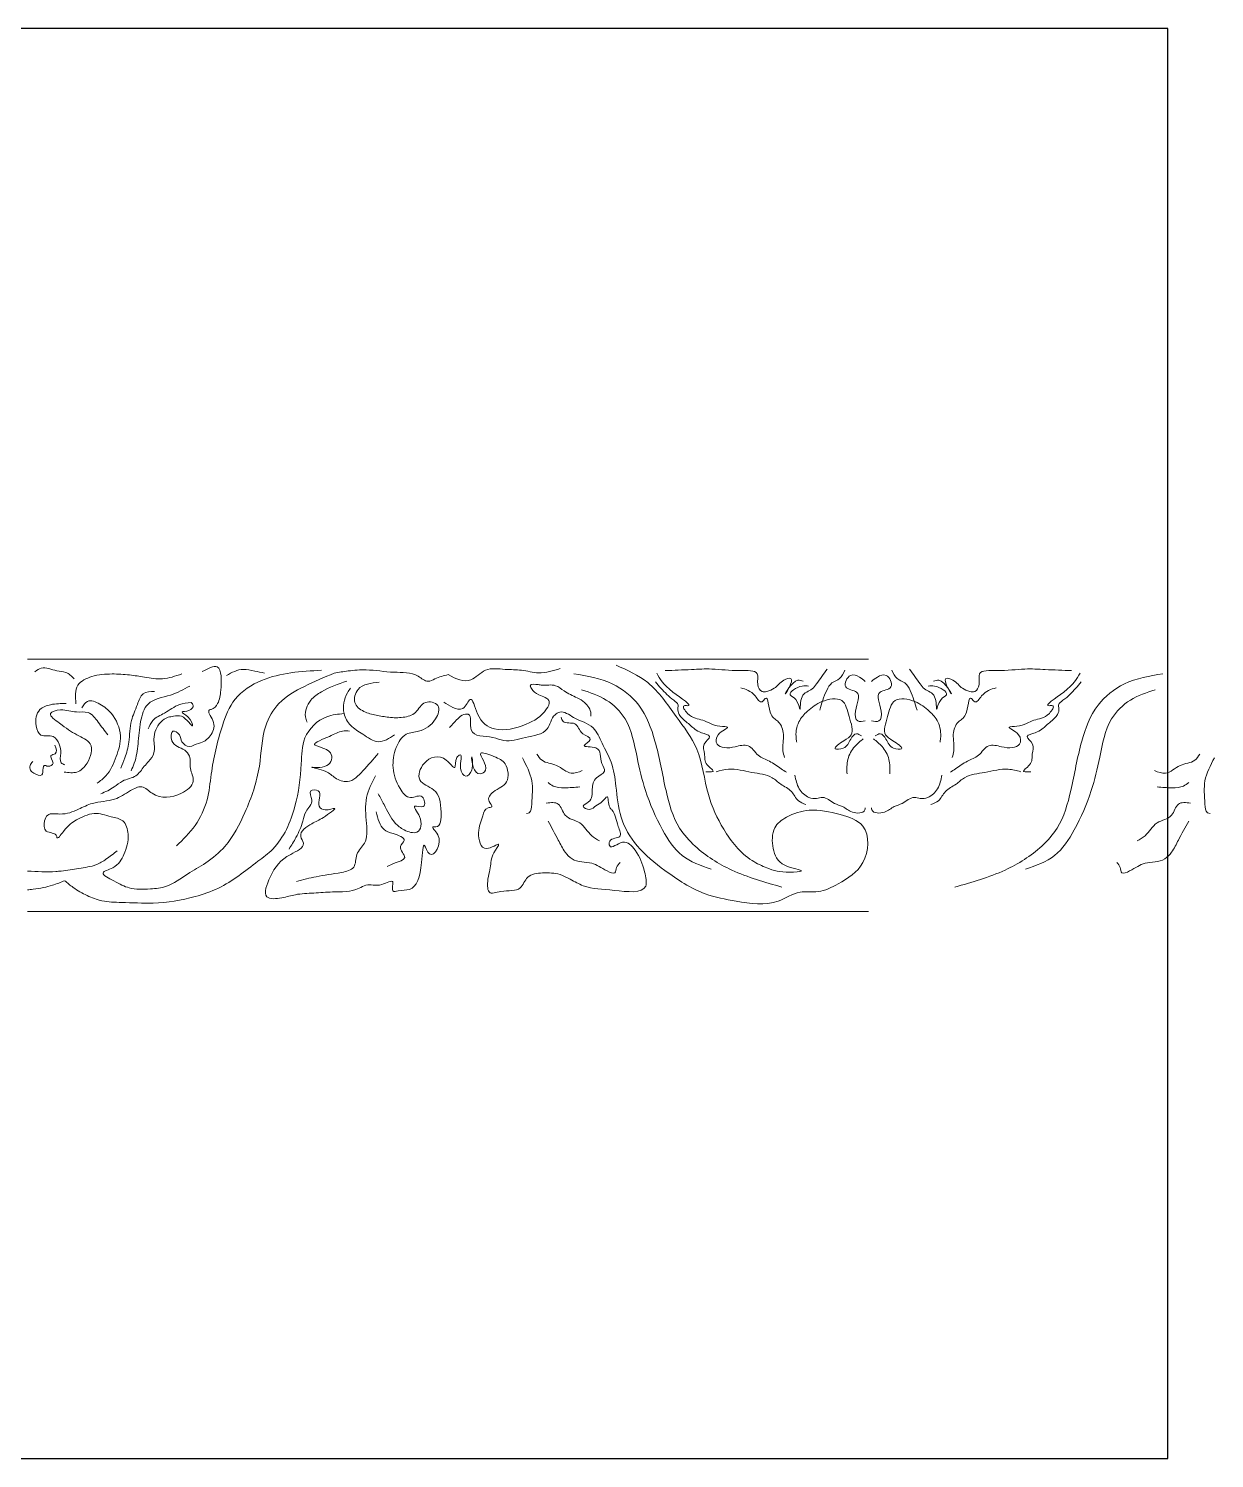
# Model space of a CAD drawing. Header units: millimetres. Extents: x 1289 to 1549, y -5571 to -5401.
# Drawn here: x 1408.1 to 1549.2, y -5571.3 to -5401.3 of the extents above; entities that cross this region are included whole.
import ezdxf

# ---------------------------------------------------------------- set-up
doc = ezdxf.new("R2010")
doc.units = ezdxf.units.MM
doc.layers.add('0.15', color=7, linetype='Continuous', lineweight=15)

msp = doc.modelspace()

# ---------------------------------------------------------------- linework, layer by layer
at = {"color": 6, "ltscale": 1000}
msp.add_lwpolyline([(1288.63, -5571.34), (1543.63, -5571.34), (1543.63, -5401.34), (1288.63, -5401.34)], close=True, dxfattribs=at)
at = {"layer": '0.15', "color": 7, "ltscale": 1000}
for points in [[(1408.03, -5476.31), (1508.03, -5476.31)], [(1408.03, -5506.31), (1508.03, -5506.31)]]:
    msp.add_lwpolyline(points, dxfattribs=at)
for points in [[(1413.58, -5478.64), (1412.56, -5477.88), (1411.49, -5477.69), (1409.65, -5477.37), (1408.9, -5477.81)], [(1444.49, -5477.97), (1440.95, -5479.55), (1437.92, -5481.58), (1436.35, -5484.23), (1435.59, -5489.03), (1433.88, -5494.53), (1431.49, -5498.57), (1429.21, -5500.53), (1427.05, -5501.86), (1424.53, -5503.31), (1422.63, -5503.63), (1420.11, -5503.5), (1418.28, -5502.68), (1417.01, -5501.73), (1418.15, -5501.1), (1419.48, -5499.52), (1419.98, -5497.12), (1419.35, -5495.54), (1417.96, -5495.04), (1415.94, -5494.66), (1413.86, -5495.42), (1412.28, -5496.81), (1411.52, -5497.5), (1411.5, -5497.38), (1410.24, -5496.74), (1410.05, -5495.54), (1410.42, -5494.85), (1411.88, -5494.72), (1414.09, -5494.15), (1415.73, -5493.46), (1418.38, -5492.95), (1420.27, -5491.94), (1421.6, -5491.5), (1422.86, -5492.26), (1426.33, -5492.26), (1427.72, -5490.81), (1427.4, -5489.29), (1427.28, -5487.84), (1426.71, -5487.14), (1425.2, -5486), (1425.32, -5484.87), (1426.08, -5485.31), (1426.39, -5486.13), (1427.28, -5486.7), (1428.35, -5486.32), (1428.6, -5486.26), (1429.87, -5485.25), (1430.06, -5483.6), (1429.68, -5482.34), (1429.87, -5482.28), (1430.63, -5481.58), (1431, -5480), (1430.56, -5477.22), (1428.8, -5477.79)], [(1458.22, -5484.42), (1459.04, -5483.54), (1459.73, -5482.98), (1460.42, -5482.85), (1460.79, -5484.73), (1463.36, -5485.61), (1464.68, -5485.99), (1467.25, -5485.61), (1469.82, -5484.61), (1470.76, -5482.91), (1471.33, -5482.6), (1472.96, -5483.23), (1475.28, -5484.48), (1476.35, -5486.3), (1477.43, -5488.57), (1478, -5491.4), (1478.62, -5495.1), (1480.51, -5498.49), (1483.83, -5501.44), (1488.6, -5504.2), (1492.32, -5505.08), (1497.28, -5505.08), (1499.91, -5504.01), (1502.04, -5503.95), (1504.43, -5503.01), (1507.37, -5500.5), (1507.37, -5496.17), (1504.68, -5494.79), (1500.98, -5494.28), (1498.28, -5495.1), (1496.9, -5496.36), (1496.71, -5498.8), (1498.09, -5500.81), (1500.04, -5501.5), (1498.66, -5501.63), (1495.96, -5501.13), (1494.2, -5500.25), (1490.82, -5496.54), (1489, -5492.4), (1487.62, -5487), (1485.17, -5483.11), (1481.79, -5479.1), (1478.02, -5477.02)], [(1413.77, -5481.61), (1414.02, -5479.4), (1415.66, -5478.38), (1418.07, -5478.07), (1420.16, -5478.19), (1421.93, -5478.45), (1424.08, -5478.64), (1426.36, -5478.07)], [(1442.99, -5477.63), (1435.85, -5478.84), (1432.71, -5481.07), (1431.19, -5484.22), (1429.87, -5490), (1429.37, -5493.04), (1427.95, -5496.08), (1425.72, -5498.51)], [(1431.67, -5478.25), (1433.68, -5477.52), (1435.04, -5477.73), (1436.21, -5477.97)], [(1446, -5478.92), (1442.97, -5480.19), (1441.71, -5481.2), (1441.08, -5483.15), (1441.27, -5483.79)], [(1458.03, -5478.15), (1456.46, -5478.66), (1455.66, -5478.94), (1454.49, -5478.34), (1451.59, -5477.86), (1448.3, -5477.58), (1446.15, -5477.71), (1444.49, -5477.97)], [(1449.85, -5479.05), (1447.33, -5479.93), (1446.95, -5481.45), (1448.02, -5482.52), (1449.48, -5482.96), (1450.99, -5483.22), (1452.69, -5483.22), (1454.15, -5482.65), (1455.35, -5481.45), (1456.8, -5481.83), (1456.55, -5483.41), (1454.53, -5484.86), (1453.07, -5485.24), (1451.87, -5486.82), (1451.5, -5489.22), (1452.32, -5491.68), (1453.58, -5492.76), (1454.97, -5492.69), (1455.09, -5493.83), (1454.08, -5493.77), (1454.65, -5495.03), (1454.34, -5496.86), (1452.82, -5496.61), (1451.75, -5495.79), (1450.42, -5493.58), (1449.73, -5492.31)], [(1473.01, -5478.04), (1477.57, -5479.25), (1480.71, -5481.79), (1482.64, -5486.05), (1483.96, -5491.94), (1485.58, -5496.4), (1487.41, -5498.53), (1491.77, -5501.38), (1497.75, -5503.41)], [(1482.7, -5479.02), (1484.05, -5480.49), (1484.88, -5481.2), (1485.4, -5481.76), (1485.36, -5482.16), (1485.52, -5482.87), (1486.35, -5483.75), (1487.39, -5484.62), (1488.18, -5485.06), (1489.13, -5485.5), (1488.5, -5486.41), (1488.54, -5487.56), (1488.86, -5488.88), (1489.53, -5489.67), (1489.17, -5489.71), (1488.7, -5489.71)], [(1482.85, -5477.98), (1484.78, -5480.22), (1486.51, -5481.84), (1486.1, -5481.84), (1486.51, -5482.75), (1488.33, -5483.57), (1490.36, -5484.28), (1491.28, -5484.38), (1490.16, -5485.29), (1490.06, -5486.41), (1490.87, -5486.82), (1492.19, -5486.72), (1493.71, -5486.61), (1494.93, -5487.73), (1496.25, -5488.44), (1497.67, -5489.36), (1498.28, -5489.76)], [(1500.27, -5478.94), (1499.64, -5478.81), (1498.15, -5480.45), (1498.81, -5478.62), (1497.98, -5478.81), (1496.84, -5479.77), (1495.95, -5480.15), (1495.38, -5480.15), (1494.87, -5479.32), (1494.8, -5478.05), (1492.77, -5477.67), (1489.4, -5477.48), (1486.98, -5477.54), (1483.87, -5477.67)], [(1503.13, -5477.48), (1501.86, -5479.26), (1501.35, -5479.83), (1500.14, -5480.78), (1499.89, -5482.25), (1499.38, -5481.1), (1498.74, -5480.53), (1500.14, -5479.51), (1500.91, -5479.51)], [(1505.23, -5477.6), (1504.59, -5478.62), (1503.7, -5479.13), (1503.07, -5480.02), (1502.24, -5482.37)], [(1507.66, -5478.95), (1506.96, -5478.43), (1505.92, -5478.24), (1505.34, -5479.59), (1506.63, -5480.23), (1506.5, -5482.49), (1506.76, -5483.65), (1507.66, -5483.65)], [(1508.39, -5478.95), (1509.1, -5478.43), (1510.13, -5478.24), (1510.71, -5479.59), (1509.42, -5480.23), (1509.55, -5482.49), (1509.29, -5483.65), (1508.39, -5483.65)], [(1510.82, -5477.6), (1511.46, -5478.62), (1512.35, -5479.13), (1512.99, -5480.02), (1513.81, -5482.37)], [(1512.92, -5477.48), (1514.19, -5479.26), (1514.7, -5479.83), (1515.91, -5480.78), (1516.16, -5482.25), (1516.67, -5481.1), (1517.31, -5480.53), (1515.91, -5479.51), (1515.15, -5479.51)], [(1515.78, -5478.94), (1516.42, -5478.81), (1517.9, -5480.45), (1517.24, -5478.62), (1518.07, -5478.81), (1519.22, -5479.77), (1520.11, -5480.15), (1520.68, -5480.15), (1521.19, -5479.32), (1521.25, -5478.05), (1523.28, -5477.67), (1526.65, -5477.48), (1529.07, -5477.54), (1532.19, -5477.67)], [(1533.2, -5477.98), (1531.27, -5480.22), (1529.55, -5481.84), (1529.95, -5481.84), (1529.55, -5482.75), (1527.72, -5483.57), (1525.69, -5484.28), (1524.78, -5484.38), (1525.89, -5485.29), (1525.99, -5486.41), (1525.18, -5486.82), (1523.86, -5486.72), (1522.34, -5486.61), (1521.12, -5487.73), (1519.8, -5488.44), (1518.38, -5489.36), (1517.78, -5489.76)], [(1543.05, -5478.04), (1538.48, -5479.25), (1535.34, -5481.79), (1533.41, -5486.05), (1532.1, -5491.94), (1530.47, -5496.4), (1528.65, -5498.53), (1524.29, -5501.38), (1518.31, -5503.41)], [(1533.35, -5479.02), (1532, -5480.49), (1531.17, -5481.2), (1530.65, -5481.76), (1530.69, -5482.16), (1530.53, -5482.87), (1529.7, -5483.75), (1528.67, -5484.62), (1527.87, -5485.06), (1526.92, -5485.5), (1527.56, -5486.41), (1527.52, -5487.56), (1527.2, -5488.88), (1526.52, -5489.67), (1526.88, -5489.71), (1527.36, -5489.71)], [(1419.1, -5489.26), (1419.61, -5488.04), (1420.06, -5486.19), (1420.38, -5483.62), (1421.08, -5481.7), (1421.78, -5480.42), (1423.13, -5480.16)], [(1427.34, -5479.5), (1425.01, -5480.57), (1422.36, -5481.64), (1421.47, -5483.73), (1421.16, -5486.38), (1420.72, -5488.66), (1420.34, -5489.6)], [(1451.68, -5485.3), (1449.73, -5486.12), (1447.9, -5485.24), (1446.45, -5484.17), (1445.67, -5482.78), (1446.07, -5480.31), (1446.45, -5479.74)], [(1457.53, -5481.41), (1458.6, -5482.04), (1459.79, -5482.16), (1460.67, -5481.09), (1461.54, -5482.79), (1463.55, -5484.61), (1467.31, -5484.04), (1469.76, -5482.22), (1470.07, -5481.35), (1468.82, -5480.53), (1467.94, -5479.78), (1467.82, -5479.46), (1468.76, -5479.34), (1469.2, -5479.4), (1470.83, -5479.46), (1471.83, -5480.09), (1473.4, -5480.91), (1474.28, -5481.47), (1475.03, -5482.79), (1475.03, -5483.1)], [(1473.92, -5479.96), (1476.86, -5481.18), (1479.09, -5483.41), (1480.51, -5487.98), (1481.52, -5491.94), (1483.55, -5496.61), (1485.88, -5499.65), (1489.33, -5501.27)], [(1492.84, -5479.72), (1494.56, -5480.68), (1495.38, -5481.37), (1495.76, -5480.99), (1496.46, -5482.9), (1497.35, -5483.79), (1497.92, -5485.25), (1497.86, -5487.22), (1498.05, -5487.99)], [(1523.21, -5479.72), (1521.5, -5480.68), (1520.67, -5481.37), (1520.29, -5480.99), (1519.59, -5482.9), (1518.7, -5483.79), (1518.13, -5485.25), (1518.19, -5487.22), (1518, -5487.99)], [(1542.13, -5479.96), (1539.19, -5481.18), (1536.96, -5483.41), (1535.54, -5487.98), (1534.53, -5491.94), (1532.5, -5496.61), (1530.17, -5499.65), (1526.72, -5501.27)], [(1412.6, -5481.59), (1410.76, -5481.72), (1409.5, -5482.29), (1409.05, -5484.25), (1409.62, -5485.33), (1411.08, -5485.52), (1411.78, -5486.41), (1411.97, -5487.49), (1412.03, -5488.63), (1412.47, -5488.88)], [(1412.38, -5489.73), (1413.9, -5489.73), (1415.1, -5488.66), (1415.48, -5486.38), (1413.9, -5485.31), (1411.82, -5483.92), (1410.74, -5482.78), (1411.94, -5482.34), (1413.84, -5482.59), (1415.22, -5482.66), (1416.42, -5483.79), (1417.56, -5485.31)], [(1414.47, -5482.09), (1415.16, -5481.33), (1416.61, -5481.64), (1418, -5482.78), (1419.07, -5485.43), (1418.57, -5487.9), (1417.33, -5490.19), (1416.3, -5491.06)], [(1427.47, -5481.45), (1427.72, -5481.83), (1427.22, -5482.4), (1426.4, -5482.59), (1427.09, -5483.16), (1427.66, -5484.23), (1426.33, -5483.1), (1425.39, -5483.1), (1424.76, -5483.22), (1423.87, -5483.79), (1423.05, -5485.81), (1423.05, -5487.46), (1422.42, -5488.47), (1421.91, -5489.04), (1420.9, -5490.17), (1419.33, -5490.8), (1418.32, -5491.5), (1416.74, -5492.32)], [(1427.47, -5481.45), (1426.08, -5481.71), (1424.31, -5482.72), (1422.92, -5483.6), (1422.36, -5484.61)], [(1507.2, -5485.43), (1506.63, -5485.17), (1505.93, -5485.81), (1505.04, -5486.89), (1504.09, -5486.96), (1505.1, -5486), (1505.99, -5485.3), (1505.74, -5483.14), (1504.85, -5481.23), (1502.5, -5481.36), (1500.78, -5482.5), (1499.76, -5483.77), (1499.44, -5485.75), (1499.51, -5486.19)], [(1508.85, -5485.43), (1509.42, -5485.17), (1510.12, -5485.81), (1511.01, -5486.89), (1511.97, -5486.96), (1510.95, -5486), (1510.06, -5485.3), (1510.31, -5483.14), (1511.2, -5481.23), (1513.56, -5481.36), (1515.27, -5482.5), (1516.29, -5483.77), (1516.61, -5485.75), (1516.55, -5486.19)], [(1445.67, -5482.78), (1443.6, -5483.16), (1441.02, -5485.68), (1440.58, -5488.76), (1439.82, -5493.8), (1437.18, -5498.89), (1435.42, -5500.34), (1430.72, -5503.53), (1427.95, -5504.54), (1422.97, -5505.3), (1419.2, -5505.23), (1416.87, -5505.04), (1415.11, -5504.41), (1413.44, -5503.45), (1412.46, -5502.65)], [(1471.48, -5483.22), (1471.73, -5483.72), (1473.11, -5483.98), (1474.06, -5485.17), (1474.94, -5485.86), (1474.24, -5486.56), (1475.63, -5486.87), (1476.32, -5488.7), (1476.63, -5489.64), (1475.69, -5490.4), (1475.19, -5491.78), (1474.75, -5493.29), (1474.12, -5493.8), (1474.87, -5494.17), (1475.63, -5493.73), (1476.38, -5493.23), (1476.95, -5492.66), (1477.26, -5493.92), (1477.51, -5494.24), (1478.27, -5496.19), (1478.46, -5497.38), (1477.26, -5497.95), (1477.26, -5498.52), (1478.77, -5498.08), (1480.28, -5499.02), (1481.41, -5501.6), (1481.54, -5503.3), (1477.83, -5503.8), (1474.12, -5503.24), (1472.55, -5502.48), (1471.35, -5501.92), (1469.28, -5501.73), (1467.51, -5502.23), (1466.63, -5503.49), (1464.31, -5503.93), (1462.92, -5503.99), (1462.73, -5503.3), (1463.05, -5501.1), (1463.49, -5499.33), (1464.05, -5498.33), (1462.61, -5498.83), (1461.67, -5496.94), (1462.17, -5494.93), (1462.8, -5493.98), (1463.24, -5493.86), (1462.92, -5493.23), (1463.43, -5492.1), (1465, -5490.9), (1464.81, -5488.76), (1463.49, -5487.88), (1461.92, -5487.5), (1462.48, -5489.52), (1461.85, -5489.96), (1461.04, -5489.14), (1460.85, -5487.94), (1460.85, -5489.52), (1460.16, -5490.21), (1459.53, -5489.26), (1459.46, -5487.69), (1459.09, -5488), (1458.83, -5489.2), (1457.83, -5488.32), (1455.19, -5488.7), (1454.68, -5490.65), (1456.32, -5491.84), (1457.2, -5494.49), (1456.57, -5496.25), (1456.26, -5496.25), (1456.82, -5497.19), (1455.82, -5499.46), (1455.25, -5498.45), (1454.87, -5500.47), (1453.43, -5503.68), (1452.1, -5503.87), (1451.48, -5503.87), (1451.48, -5502.8), (1450.15, -5503.11), (1448.27, -5503.17), (1447.45, -5503.55), (1444.29, -5503.99), (1442.09, -5504.12), (1439.88, -5504.31), (1438.25, -5504.69), (1436.49, -5504.56), (1436.87, -5502.23), (1439.32, -5499.52), (1440.83, -5498.2), (1440.51, -5497.38), (1441.83, -5495.87), (1443.22, -5495.12), (1444.54, -5494.05), (1443.41, -5494.24), (1442.71, -5493.8), (1442.59, -5491.97), (1441.71, -5491.97), (1441.83, -5493.04), (1441.14, -5494.42), (1440.76, -5495.56), (1439.95, -5497.51), (1439.13, -5498.89)], [(1449.73, -5487.51), (1447.9, -5489.6), (1446.07, -5490.86), (1444.62, -5490.42), (1443.48, -5489.66), (1441.84, -5489.16), (1443.61, -5488.97), (1444.05, -5487.45), (1442.15, -5486.44), (1443.92, -5485.49), (1445.5, -5484.86), (1446.32, -5484.86)], [(1507.42, -5485.78), (1506.4, -5486.7), (1505.59, -5488.22), (1505.49, -5489.95)], [(1508.63, -5485.78), (1509.65, -5486.7), (1510.46, -5488.22), (1510.57, -5489.95)], [(1411.27, -5486.52), (1411.3, -5487.55), (1410.8, -5487.77), (1411.05, -5488.67), (1410.45, -5489.05), (1410, -5488.95), (1409.87, -5489.25), (1409.72, -5490.07), (1408.75, -5489.85), (1408.37, -5489.52), (1408.32, -5488.95), (1408.65, -5488.47)], [(1466.87, -5488.03), (1467.99, -5490.78), (1467.99, -5493.54), (1467.69, -5494.56), (1467.38, -5494.66)], [(1474, -5489.56), (1472.68, -5489.86), (1470.95, -5488.95), (1469.21, -5488.33), (1468.6, -5487.62)], [(1542.05, -5489.56), (1543.37, -5489.86), (1545.11, -5488.95), (1546.84, -5488.33), (1547.45, -5487.62)], [(1549.18, -5488.03), (1548.06, -5490.78), (1548.06, -5493.54), (1548.37, -5494.56), (1548.67, -5494.66)], [(1449.41, -5490.17), (1448.34, -5492.76), (1448.34, -5495.85), (1448.09, -5498.19), (1447.2, -5499.52), (1446.82, -5501.03), (1445.37, -5501.66), (1442.34, -5502.17), (1440.01, -5502.74)], [(1473.7, -5491.5), (1471.86, -5491.6), (1470.54, -5491.39), (1469.93, -5490.99)], [(1500.59, -5493.58), (1499.7, -5493.14), (1498.88, -5492.06), (1497.61, -5491.17), (1496.59, -5490.4), (1494.18, -5489.77), (1491.38, -5489.39), (1489.92, -5489.69)], [(1499.29, -5490.1), (1499.8, -5491.72), (1500.96, -5492.75), (1501.86, -5492.88), (1502.57, -5492.75), (1503.99, -5493.46), (1504.96, -5493.84), (1506.12, -5494.49), (1507.6, -5494.23), (1507.66, -5493.97)], [(1516.77, -5490.1), (1516.25, -5491.72), (1515.09, -5492.75), (1514.19, -5492.88), (1513.48, -5492.75), (1512.06, -5493.46), (1511.1, -5493.84), (1509.94, -5494.49), (1508.45, -5494.23), (1508.39, -5493.97)], [(1515.46, -5493.58), (1516.35, -5493.14), (1517.18, -5492.06), (1518.45, -5491.17), (1519.46, -5490.4), (1521.88, -5489.77), (1524.67, -5489.39), (1526.14, -5489.69)], [(1542.36, -5491.5), (1544.19, -5491.6), (1545.51, -5491.39), (1546.13, -5490.99)], [(1469.72, -5493.43), (1471.15, -5493.54), (1471.97, -5494.86), (1473.7, -5495.78), (1475.12, -5497.31), (1476.04, -5497.92)], [(1546.33, -5493.43), (1544.9, -5493.54), (1544.09, -5494.86), (1542.36, -5495.78), (1540.93, -5497.31), (1540.01, -5497.92)], [(1449.48, -5494.46), (1450.42, -5496.55), (1451.5, -5497.05), (1452.82, -5497.87), (1452.38, -5498.57), (1452.88, -5499.9), (1451.75, -5500.53), (1450.8, -5500.97)], [(1469.93, -5495.58), (1471.15, -5497.82), (1471.97, -5499.25), (1472.78, -5500.06), (1475.12, -5500.57), (1476.96, -5501.49), (1477.88, -5501.7), (1478.08, -5501.08), (1478.49, -5500.47)], [(1546.13, -5495.58), (1544.9, -5497.82), (1544.09, -5499.25), (1543.27, -5500.06), (1540.93, -5500.57), (1539.09, -5501.49), (1538.18, -5501.7), (1537.97, -5501.08), (1537.57, -5500.47)], [(1418.68, -5499.09), (1417.35, -5500.1), (1416.21, -5500.74), (1414.12, -5501.18), (1412.03, -5501.5), (1411.4, -5501.56), (1408.03, -5501.5)]]:
    msp.add_spline(points, degree=3, dxfattribs=at)
for points, knots in [([(1471.35, -5477.42), (1470.51, -5477.69), (1468.99, -5478.17), (1466.81, -5477.52), (1464.72, -5477.59), (1462.46, -5477.19), (1460.61, -5479.37), (1458.99, -5478.69), (1458.03, -5478.15)], [0, 0, 0, 0, 2.598263, 4.659404, 6.598351, 8.944382, 11.008411, 13.892194, 13.892194, 13.892194, 13.892194]), ([(1412.46, -5502.65), (1411.97, -5502.84), (1411.14, -5503.16), (1409.87, -5503.51), (1408.88, -5503.65), (1408.24, -5503.72), (1408.03, -5503.74)], [0, 0, 0, 0, 1.581407, 2.669512, 3.938528, 4.588421, 4.588421, 4.588421, 4.588421])]:
    msp.add_open_spline(points, degree=3, knots=knots, dxfattribs=at)

doc.saveas('drawing.dxf')
